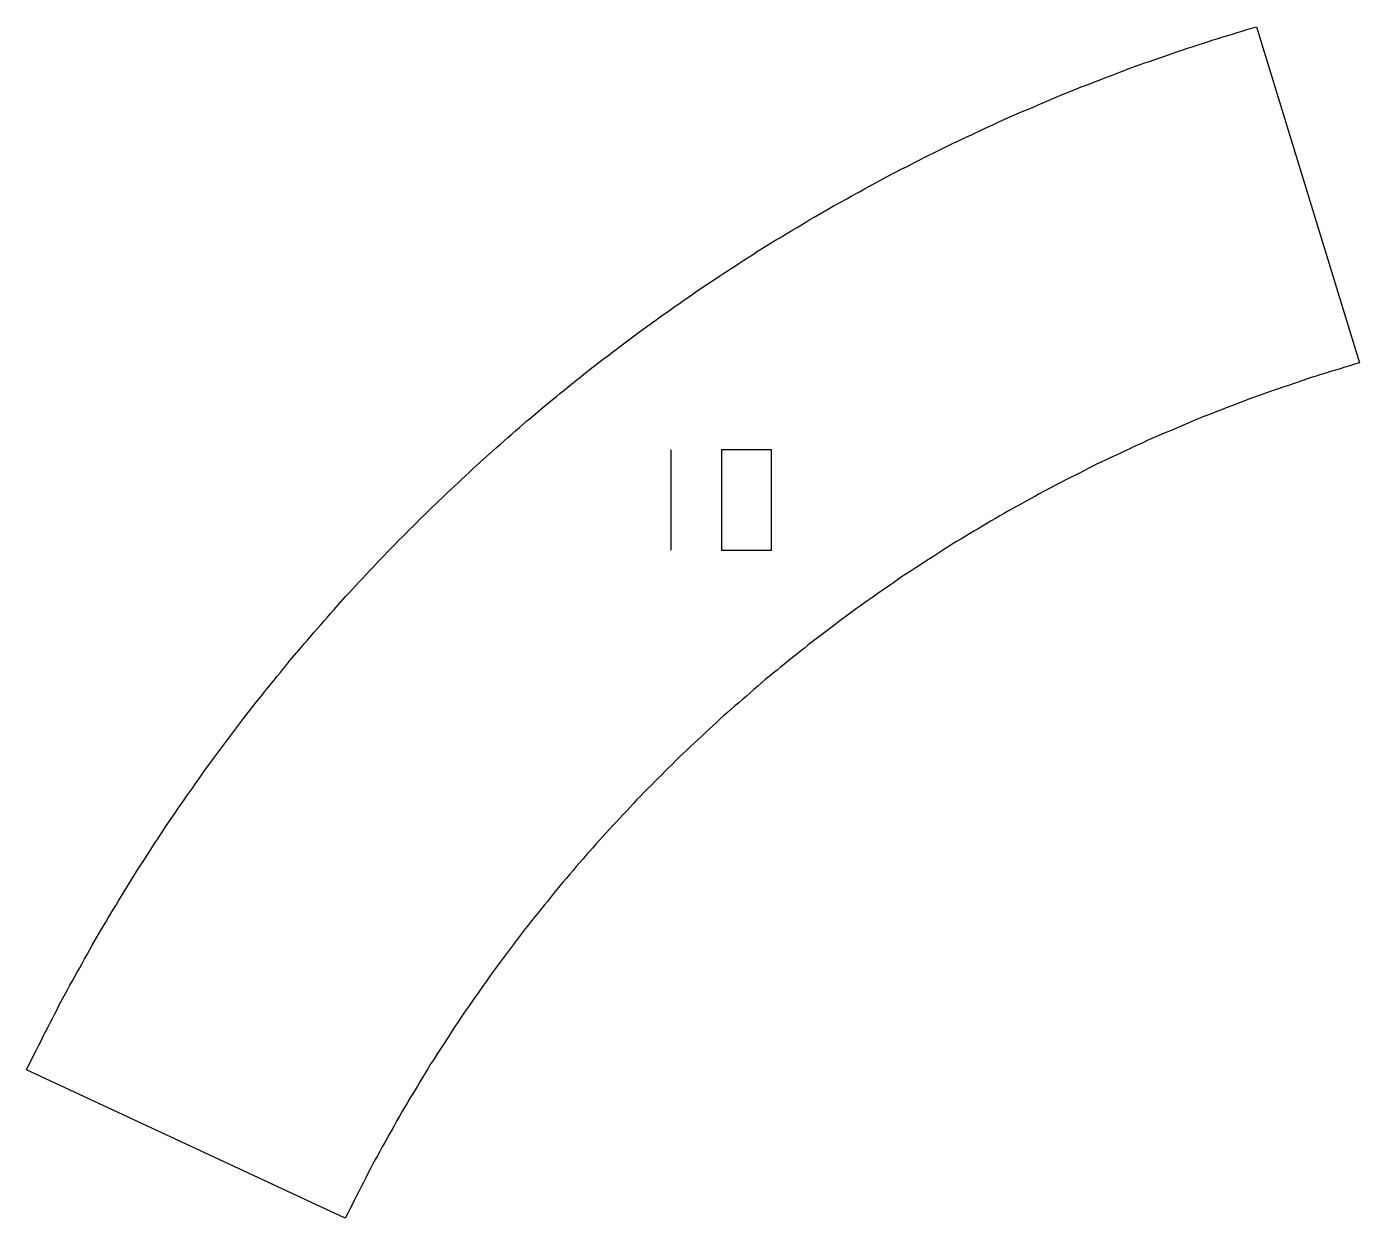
# Model space of a CAD drawing. Extents: x 2087 to 2352, y 14 to 252.
import ezdxf

# ---------------------------------------------------------------- set-up
doc = ezdxf.new("R2010")
doc.units = 0
doc.layers.add('SegmentNumbers', color=7, linetype='Continuous')
doc.layers.add('Segments', color=7, linetype='Continuous')

msp = doc.modelspace()

# ---------------------------------------------------------------- linework, layer by layer
at = {"layer": 'SegmentNumbers'}
for points in [[(2215.02, 147.32), (2215.02, 167.32)], [(2225.02, 147.32), (2235.02, 147.32), (2235.02, 167.32), (2225.02, 167.32), (2225.02, 147.32)]]:
    msp.add_lwpolyline(points, dxfattribs=at)
at = {"layer": 'Segments'}
msp.add_lwpolyline([(2352.03, 184.63), (2351.07, 184.34), (2350.11, 184.05), (2349.16, 183.76), (2348.2, 183.46), (2347.25, 183.17), (2346.29, 182.88), (2345.33, 182.59), (2344.38, 182.29), (2343.42, 182), (2342.46, 181.71), (2341.52, 181.39), (2340.57, 181.07), (2339.62, 180.74), (2338.68, 180.42), (2337.73, 180.09), (2336.79, 179.77), (2335.84, 179.44), (2334.9, 179.12), (2333.95, 178.79), (2333, 178.47), (2332.06, 178.14), (2331.12, 177.81), (2330.18, 177.45), (2329.25, 177.09), (2328.32, 176.73), (2327.38, 176.37), (2326.45, 176.01), (2325.52, 175.66), (2324.58, 175.3), (2323.65, 174.94), (2322.72, 174.58), (2321.78, 174.22), (2320.85, 173.86), (2319.93, 173.47), (2319.01, 173.08), (2318.09, 172.69), (2317.17, 172.3), (2316.25, 171.91), (2315.33, 171.52), (2314.4, 171.13), (2313.48, 170.74), (2312.56, 170.35), (2311.64, 169.96), (2310.72, 169.57), (2309.81, 169.16), (2308.9, 168.73), (2308, 168.31), (2307.09, 167.89), (2306.18, 167.47), (2305.28, 167.04), (2304.37, 166.62), (2303.47, 166.2), (2302.56, 165.78), (2301.65, 165.36), (2300.75, 164.93), (2299.84, 164.5), (2298.95, 164.05), (2298.06, 163.59), (2297.17, 163.14), (2296.28, 162.69), (2295.39, 162.23), (2294.5, 161.78), (2293.61, 161.32), (2292.72, 160.87), (2291.82, 160.42), (2290.93, 159.96), (2290.04, 159.51), (2289.17, 159.03), (2288.29, 158.54), (2287.42, 158.06), (2286.54, 157.57), (2285.67, 157.09), (2284.79, 156.6), (2283.92, 156.12), (2283.04, 155.63), (2282.17, 155.15), (2281.3, 154.66), (2280.42, 154.18), (2279.56, 153.68), (2278.7, 153.16), (2277.84, 152.65), (2276.98, 152.13), (2276.13, 151.62), (2275.27, 151.1), (2274.41, 150.59), (2273.56, 150.07), (2272.7, 149.56), (2271.84, 149.04), (2270.98, 148.53), (2270.13, 148), (2269.29, 147.46), (2268.45, 146.91), (2267.61, 146.37), (2266.78, 145.83), (2265.94, 145.28), (2265.1, 144.74), (2264.26, 144.19), (2263.42, 143.65), (2262.58, 143.1), (2261.74, 142.56), (2260.9, 142.01), (2260.08, 141.44), (2259.26, 140.87), (2258.45, 140.3), (2257.63, 139.72), (2256.81, 139.15), (2255.99, 138.57), (2255.17, 138), (2254.35, 137.43), (2253.53, 136.85), (2252.71, 136.28), (2251.89, 135.7), (2251.09, 135.12), (2250.29, 134.51), (2249.49, 133.91), (2248.69, 133.31), (2247.89, 132.71), (2247.09, 132.11), (2246.3, 131.5), (2245.5, 130.9), (2244.7, 130.3), (2243.9, 129.7), (2243.1, 129.1), (2242.31, 128.49), (2241.53, 127.86), (2240.75, 127.23), (2239.97, 126.6), (2239.2, 125.97), (2238.42, 125.35), (2237.64, 124.72), (2236.86, 124.09), (2236.09, 123.46), (2235.31, 122.83), (2234.53, 122.2), (2233.75, 121.57), (2232.99, 120.92), (2232.24, 120.26), (2231.49, 119.61), (2230.73, 118.95), (2229.98, 118.29), (2229.22, 117.64), (2228.47, 116.98), (2227.71, 116.33), (2226.96, 115.67), (2226.21, 115.01), (2225.45, 114.36), (2224.71, 113.69), (2223.98, 113), (2223.25, 112.32), (2222.51, 111.64), (2221.78, 110.96), (2221.05, 110.28), (2220.32, 109.59), (2219.59, 108.91), (2218.86, 108.23), (2218.13, 107.55), (2217.4, 106.87), (2216.67, 106.18), (2215.96, 105.47), (2215.25, 104.77), (2214.55, 104.06), (2213.84, 103.35), (2213.13, 102.64), (2212.43, 101.94), (2211.72, 101.23), (2211.01, 100.52), (2210.3, 99.82), (2209.6, 99.11), (2208.89, 98.4), (2208.2, 97.68), (2207.52, 96.94), (2206.84, 96.21), (2206.16, 95.48), (2205.48, 94.75), (2204.79, 94.02), (2204.11, 93.29), (2203.43, 92.56), (2202.75, 91.82), (2202.07, 91.09), (2201.38, 90.36), (2200.71, 89.62), (2200.06, 88.86), (2199.4, 88.11), (2198.75, 87.35), (2198.09, 86.6), (2197.43, 85.84), (2196.78, 85.09), (2196.12, 84.34), (2195.47, 83.58), (2194.81, 82.83), (2194.15, 82.07), (2193.5, 81.31), (2192.87, 80.54), (2192.24, 79.76), (2191.61, 78.98), (2190.98, 78.2), (2190.36, 77.43), (2189.73, 76.65), (2189.1, 75.87), (2188.47, 75.1), (2187.84, 74.32), (2187.21, 73.54), (2186.58, 72.76), (2185.97, 71.97), (2185.37, 71.17), (2184.77, 70.37), (2184.17, 69.57), (2183.56, 68.78), (2182.96, 67.98), (2182.36, 67.18), (2181.76, 66.38), (2181.16, 65.58), (2180.56, 64.78), (2179.95, 63.98), (2179.36, 63.18), (2178.79, 62.36), (2178.22, 61.54), (2177.64, 60.72), (2177.07, 59.9), (2176.49, 59.08), (2175.92, 58.26), (2175.35, 57.44), (2174.77, 56.63), (2174.2, 55.81), (2173.62, 54.99), (2173.05, 54.17), (2172.51, 53.33), (2171.97, 52.49), (2171.42, 51.65), (2170.88, 50.81), (2170.33, 49.97), (2169.79, 49.13), (2169.24, 48.29), (2168.7, 47.46), (2168.15, 46.62), (2167.61, 45.78), (2167.06, 44.94), (2166.54, 44.09), (2166.03, 43.23), (2165.51, 42.37), (2165, 41.52), (2164.48, 40.66), (2163.97, 39.8), (2163.45, 38.94), (2162.94, 38.09), (2162.42, 37.23), (2161.91, 36.37), (2161.39, 35.52), (2160.89, 34.65), (2160.4, 33.78), (2159.92, 32.9), (2159.44, 32.03), (2158.95, 31.15), (2158.47, 30.28), (2157.98, 29.4), (2157.5, 28.53), (2157.01, 27.65), (2156.53, 26.78), (2156.04, 25.91), (2155.56, 25.03), (2155.1, 24.14), (2154.65, 23.25), (2154.2, 22.36), (2153.74, 21.47), (2153.29, 20.57), (2152.83, 19.68), (2152.38, 18.79), (2151.93, 17.9), (2151.47, 17.01), (2151.02, 16.12), (2150.57, 15.23), (2150.13, 14.33), (2086.69, 43.89), (2088.2, 47), (2088.65, 47.89), (2089.1, 48.78), (2089.56, 49.67), (2090.01, 50.56), (2090.47, 51.45), (2090.92, 52.34), (2091.37, 53.23), (2091.83, 54.13), (2092.28, 55.02), (2092.74, 55.91), (2093.19, 56.8), (2094.83, 59.84), (2095.31, 60.72), (2095.8, 61.59), (2096.28, 62.47), (2096.77, 63.34), (2097.25, 64.22), (2097.74, 65.09), (2098.22, 65.96), (2098.71, 66.84), (2099.19, 67.71), (2099.68, 68.59), (2101.4, 71.56), (2101.91, 72.42), (2102.43, 73.27), (2102.94, 74.13), (2103.46, 74.99), (2103.97, 75.85), (2104.49, 76.7), (2105, 77.56), (2105.52, 78.42), (2106.03, 79.27), (2106.55, 80.13), (2108.36, 83.05), (2108.91, 83.89), (2109.45, 84.73), (2109.99, 85.56), (2110.54, 86.4), (2111.08, 87.24), (2111.63, 88.08), (2112.17, 88.92), (2112.72, 89.76), (2113.26, 90.6), (2113.81, 91.43), (2114.35, 92.27), (2116.31, 95.15), (2116.88, 95.97), (2117.46, 96.79), (2118.03, 97.61), (2118.61, 98.42), (2119.18, 99.24), (2119.75, 100.06), (2120.33, 100.88), (2120.9, 101.7), (2121.47, 102.52), (2122.05, 103.34), (2124.07, 106.11), (2124.67, 106.91), (2125.27, 107.71), (2125.87, 108.51), (2126.47, 109.31), (2127.08, 110.11), (2127.68, 110.91), (2128.28, 111.71), (2128.88, 112.5), (2129.48, 113.3), (2130.08, 114.1), (2132.18, 116.8), (2132.81, 117.58), (2133.44, 118.36), (2134.07, 119.13), (2134.7, 119.91), (2135.33, 120.69), (2135.96, 121.47), (2136.58, 122.24), (2137.21, 123.02), (2137.84, 123.8), (2138.47, 124.57), (2139.1, 125.35), (2141.33, 127.99), (2141.98, 128.74), (2142.64, 129.49), (2143.3, 130.25), (2143.95, 131), (2144.61, 131.76), (2145.26, 132.51), (2145.92, 133.27), (2146.58, 134.02), (2147.23, 134.78), (2147.89, 135.53), (2150.19, 138.09), (2150.88, 138.82), (2151.56, 139.55), (2152.24, 140.29), (2152.92, 141.02), (2153.6, 141.75), (2154.29, 142.48), (2154.97, 143.21), (2155.65, 143.94), (2156.33, 144.67), (2157.01, 145.41), (2159.4, 147.89), (2160.11, 148.6), (2160.81, 149.31), (2161.52, 150.01), (2162.23, 150.72), (2162.94, 151.43), (2163.64, 152.14), (2164.35, 152.84), (2165.06, 153.55), (2165.76, 154.26), (2166.47, 154.96), (2167.18, 155.67), (2169.66, 158.05), (2170.39, 158.74), (2171.13, 159.42), (2171.86, 160.1), (2172.59, 160.78), (2173.32, 161.46), (2174.05, 162.15), (2174.78, 162.83), (2175.51, 163.51), (2176.25, 164.19), (2176.98, 164.87), (2179.5, 167.15), (2180.26, 167.81), (2181.01, 168.46), (2181.77, 169.12), (2182.52, 169.77), (2183.28, 170.43), (2184.03, 171.09), (2184.79, 171.74), (2185.54, 172.4), (2186.3, 173.06), (2187.05, 173.71), (2189.76, 176), (2190.53, 176.63), (2191.31, 177.26), (2192.09, 177.89), (2192.87, 178.52), (2193.64, 179.14), (2194.42, 179.77), (2195.2, 180.4), (2195.97, 181.03), (2196.75, 181.66), (2197.53, 182.29), (2198.31, 182.92), (2200.97, 184.99), (2201.77, 185.59), (2202.57, 186.19), (2203.36, 186.79), (2204.16, 187.39), (2204.96, 188), (2205.76, 188.6), (2206.56, 189.2), (2207.36, 189.8), (2208.16, 190.4), (2208.95, 191), (2211.73, 193.02), (2212.55, 193.6), (2213.37, 194.17), (2214.19, 194.74), (2215.01, 195.32), (2215.82, 195.89), (2216.64, 196.46), (2217.46, 197.04), (2218.28, 197.61), (2219.1, 198.18), (2219.92, 198.76), (2222.8, 200.71), (2223.64, 201.26), (2224.47, 201.8), (2225.31, 202.35), (2226.15, 202.89), (2226.99, 203.44), (2227.83, 203.98), (2228.67, 204.53), (2229.51, 205.07), (2230.34, 205.62), (2231.18, 206.16), (2232.02, 206.71), (2234.94, 208.52), (2235.8, 209.03), (2236.65, 209.55), (2237.51, 210.06), (2238.37, 210.58), (2239.23, 211.09), (2240.08, 211.61), (2240.94, 212.12), (2241.8, 212.64), (2242.65, 213.15), (2243.51, 213.67), (2246.48, 215.39), (2247.36, 215.87), (2248.23, 216.36), (2249.11, 216.84), (2249.98, 217.32), (2250.86, 217.81), (2251.73, 218.29), (2252.61, 218.78), (2253.48, 219.26), (2254.36, 219.75), (2255.23, 220.23), (2258.28, 221.87), (2259.17, 222.32), (2260.06, 222.78), (2260.95, 223.23), (2261.84, 223.68), (2262.73, 224.14), (2263.62, 224.59), (2264.51, 225.05), (2265.4, 225.5), (2266.3, 225.95), (2267.19, 226.41), (2268.08, 226.86), (2271.19, 228.37), (2272.09, 228.79), (2273, 229.22), (2273.91, 229.64), (2274.81, 230.06), (2275.72, 230.48), (2276.62, 230.91), (2277.53, 231.33), (2278.44, 231.75), (2279.34, 232.17), (2280.25, 232.6), (2283.38, 234), (2284.3, 234.39), (2285.22, 234.78), (2286.14, 235.17), (2287.06, 235.56), (2287.98, 235.95), (2288.91, 236.34), (2289.83, 236.73), (2290.75, 237.12), (2291.67, 237.51), (2292.59, 237.91), (2295.74, 239.2), (2296.67, 239.56), (2297.61, 239.91), (2298.54, 240.27), (2299.47, 240.63), (2300.41, 240.99), (2301.34, 241.35), (2302.27, 241.71), (2303.21, 242.06), (2304.14, 242.42), (2305.07, 242.78), (2306.01, 243.14), (2309.3, 244.33), (2310.24, 244.65), (2311.19, 244.98), (2312.13, 245.31), (2313.08, 245.63), (2314.03, 245.96), (2314.97, 246.28), (2315.92, 246.61), (2316.86, 246.93), (2317.81, 247.26), (2318.75, 247.58), (2321.98, 248.64), (2322.94, 248.93), (2323.9, 249.22), (2324.85, 249.52), (2325.81, 249.81), (2326.77, 250.1), (2327.72, 250.39), (2328.68, 250.69), (2329.64, 250.98), (2330.59, 251.27), (2331.55, 251.56), (2352.03, 184.63)], dxfattribs=at)

doc.saveas('drawing.dxf')
